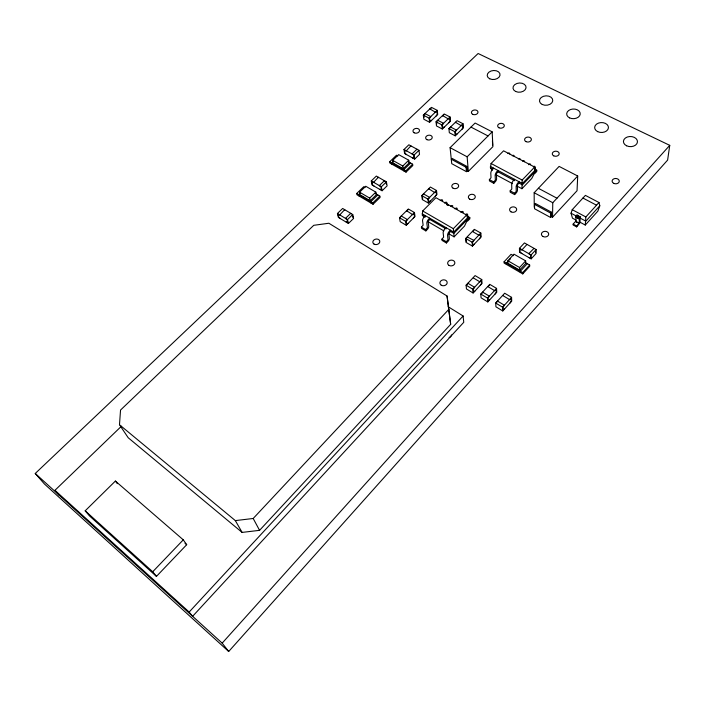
<?xml version="1.0" encoding="UTF-8"?>
<svg xmlns="http://www.w3.org/2000/svg" width="705" height="705" viewBox="0 0 705 705"><rect width="100%" height="100%" fill="white"/><g stroke="black" fill="none" stroke-linecap="round" stroke-linejoin="round"><path stroke-width="1.06" d="M550.552 217.448L550.614 213.077L551.442 212.179L535.351 203.472L534.522 204.353L534.54 208.742L550.552 217.448L551.38 216.558L551.442 212.179M551.38 216.558L552.535 217.184L552.773 202.723L577.703 176.003L559.118 166.406L534.161 192.738L534.24 207.235M576.655 226.895L576.69 226.005L579.131 223.335L575.588 221.423L573.156 224.093L573.121 224.983L576.655 226.895L579.854 222.93L580.197 218.171M578.875 215.836L577.095 214.884L576.293 215.88L575.633 221.335L579.158 223.291L579.395 218.903L580.647 216.787M577.703 176.003L577.051 190.72L552.535 217.184M119.48 424.745L120.546 410.054L313.76 225.309L328.865 223.247L447.058 296.012L450.671 324.353L259.572 530.336L242.115 532.407L128.204 437.743L119.48 424.745L235.347 520.607L242.115 532.407M517.223 186.199L521.938 188.728L522.167 180.057L534.637 167.067L503.573 150.826L491.085 163.489L490.398 167.746L492.187 170.434M669.75 145.345L667.617 160.088L228.693 651.49L44.468 484.018L35.25 473.469L478.122 53.509L669.75 145.345L222.181 643.127L228.693 651.49M579.783 222.093L585.273 225.054L585.855 216.955L598.986 202.511L585.388 195.382L572.24 209.676L571.05 213.218L572.46 218.153L576.117 220.119M424.11 217.36L422.313 215.096L422.692 210.971L435.928 197.7L466.578 215.069L467.864 218.955L464.516 226.085L454.099 236.854L448.512 233.602M598.986 202.511L599.805 205.79L597.814 211.2L585.273 225.054M576.32 221.026L575.994 221.714M534.637 167.067L535.588 171.095L531.764 178.453L521.938 188.728M502.771 310.967L511.707 301.132L511.574 297.343L504.683 293.236L495.703 303.053L495.923 306.816L502.771 310.967L502.595 307.213L511.574 297.343M599.805 205.79L585.855 221.159L580.303 218.18M513.346 255.659L511.037 254.329L504.084 261.802L504.137 263.097L522.749 273.901L522.722 272.615L529.666 265.027L525.454 262.613M496.179 302.974L497.501 301.079L504.392 305.23L503.062 307.133L503.203 310.059L504.568 308.993M522.749 273.901L529.684 266.323L529.666 265.027M519.638 270.094L525.71 263.476L525.666 260.876L513.989 254.188L507.882 260.753L507.988 263.344L519.638 270.094L519.567 267.512L525.666 260.876M531.156 258.858L536.126 253.448L536.117 249.526L524.432 242.934L519.444 248.31L519.532 252.231L531.156 258.858L531.121 254.954L536.117 249.526M527.314 263.679L520.369 271.249L520.405 272.535M487.825 301.916L487.569 298.136L496.549 288.389L489.772 284.353L480.784 294.047L481.074 297.827L487.825 301.916L496.761 292.196L496.549 288.389M481.268 293.976L482.625 292.522M489.349 285.261L488.01 286.706L494.787 290.76L496.126 289.297L496.294 292.258L494.98 294.135M463.106 315.999L463.758 322.3L192.588 616.346L189.151 612.046L463.106 315.999L448.16 306.719M473.108 292.998L482.044 283.401L481.762 279.577L475.082 275.593L466.102 285.173L466.463 288.971L473.108 292.998L472.782 289.209L481.762 279.577M507.785 261.652L506.393 263.141L506.446 264.437M509.177 260.154L510.561 258.656M235.347 520.607L253.192 518.483L448.847 309.336M466.587 285.12L467.9 283.251L474.58 287.279L473.266 289.147L473.522 292.099L474.906 291.068M472.438 246.107L472.112 242.203L480.836 233.073L474.359 229.372L465.635 238.449L465.987 242.361L472.438 246.107L481.118 237.003L480.836 233.073M156.457 576.39L186.684 544.718L183.282 539.845L115.382 481.057L85.19 510.825L89.403 515.831L156.457 576.39L152.712 571.764L85.19 510.825M535.58 169.711L522.361 183.512L490.319 166.38M535.588 171.095L522.387 184.877L519.03 183.08L518.995 181.705L517.893 182.877A3.507 1.384 -61.1 0 0 516.139 186.71L516.236 191.407L514.597 193.267L514.632 194.606L510.209 192.209L510.164 190.861L511.804 188.975L511.689 184.305A3.499 1.392 -61.2 0 1 513.425 180.48L514.527 179.317M534.522 168.988L536.743 170.152L535.218 171.703L535.086 166.988A3.49 1.357 -61.5 0 0 533.306 166.838M152.712 571.764L183.282 539.845M514.632 194.606L516.086 193.091A2.441 0.961 -61 0 0 517.488 190.015L517.382 185.715A1.401 0.555 -61.1 0 1 518.193 183.943L519.03 183.08M473.954 230.262L472.65 231.619L479.127 235.329L480.431 233.963L480.651 237.021L479.382 238.819M446.432 242.996L447.966 241.41A2.467 1.057 -59.5 0 0 449.341 238.316L448.882 234.175A1.419 0.608 -59.7 0 1 449.667 232.386L450.548 231.478L450.407 230.156L449.235 231.381A3.551 1.516 -59.7 0 0 447.543 235.232L448.01 239.779L446.283 241.709L446.432 242.996L442.07 240.431L441.912 239.136L443.639 237.18L443.145 232.668A3.543 1.533 -59.7 0 1 444.829 228.825L446.001 227.6M454.099 236.854L453.341 228.684L466.578 215.069M467.75 217.625L453.72 232.086L422.128 213.765M467.864 218.955L453.861 233.399L450.548 231.478M467.574 216.241L469.759 217.484L468.102 219.123L467.626 214.567A3.525 1.489 -60.2 0 0 465.591 214.567M493.782 183.3L493.712 181.952L495.359 180.092L495.148 175.413A3.463 1.436 -61.4 0 1 496.849 171.606L497.959 170.46L498.021 171.835L497.184 172.681A1.384 0.573 -61.4 0 0 496.399 174.443L496.611 178.744A2.415 0.996 -61.2 0 1 495.236 181.811L493.782 183.3L489.455 180.947L489.376 179.599L491.015 177.748L490.786 173.069A3.463 1.445 -61.4 0 1 492.478 169.262L493.588 168.125M425.873 230.914L427.406 229.354A2.441 1.093 -59.6 0 0 428.737 226.279L428.182 222.119A1.401 0.626 -59.8 0 1 428.948 220.348L429.83 219.458L429.653 218.127L428.481 219.334A3.507 1.569 -59.8 0 0 426.833 223.159L427.415 227.68L425.688 229.618L425.873 230.914L421.599 228.402L421.414 227.107L423.141 225.177L422.533 220.647A3.499 1.577 -59.9 0 1 424.172 216.832L425.344 215.633L425.529 216.955L422.313 215.096M466.419 171.668L467.256 170.83L466.895 166.415L452.134 158.422L451.297 159.251L466.058 167.252L466.419 171.668L451.738 163.675L450.09 147.662L475.108 123.04L492.161 131.835L492.91 146.649L468.314 171.412L467.256 170.83M406.256 225.265L415.033 216.47L414.452 212.531L408.336 208.98L399.515 217.748L400.176 221.67L406.256 225.265L405.622 221.352L399.515 217.748M428.402 203.075L436.977 194.483L436.501 190.482L430.394 187.045L421.766 195.62L422.313 199.594L428.402 203.075L427.882 199.101L436.501 190.482M466.058 167.252L466.895 166.415M405.622 221.352L414.452 212.531M400.035 217.748L401.286 215.994L407.393 219.581L406.142 221.344L406.626 224.393L408.019 223.503M407.966 209.852L406.653 211.165L406.582 210.725L412.76 214.725L414.073 213.412L414.531 216.47L413.289 218.224M422.26 195.629L423.502 193.901L429.609 197.374L428.376 199.118L428.772 202.203L430.068 200.907L430.12 201.348M468.314 171.412L467.142 156.81L492.161 131.835M455.245 135.836L463.352 127.887L463.018 123.754L457.069 120.67L448.918 128.601L449.323 132.716L455.245 135.836L454.866 131.729L463.018 123.754M348.402 223.485L353.602 218.435L352.738 214.531L342.656 208.46L337.431 213.483L338.365 217.378L348.402 223.485L347.503 219.607L337.431 213.483M377.801 194.932L370.768 201.762L371.033 203.075M382.092 190.747L387.115 185.856L386.419 181.881L376.32 176.083L371.271 180.947L372.037 184.922L382.092 190.747L381.37 186.781L371.271 180.947M410.592 163.066L403.798 169.667L404 171.007M414.663 159.092L419.519 154.369L418.981 150.306L408.874 144.789L403.991 149.486L404.599 153.531L414.663 159.092L414.099 155.047L403.991 149.486M379.828 196.122L380.074 197.435L373.06 204.265L372.795 202.961L379.828 196.122L375.016 193.311M412.619 164.194L412.813 165.534L406.027 172.143L405.824 170.813L412.619 164.194L408.733 162.035M449.376 128.662L450.557 127.006L456.505 130.125L455.315 131.791L455.606 134.99L456.831 133.791L456.866 134.241M347.503 219.607L352.738 214.531M370.204 200.74L369.676 198.105L375.844 192.13L365.754 186.252L359.585 192.174L360.14 194.809L370.204 200.74L376.347 194.765L375.844 192.13M381.37 186.781L386.419 181.881M403.207 168.689L402.793 166.001L408.759 160.22L398.651 154.615L392.694 160.343L393.134 163.031L403.207 168.689L409.156 162.917L408.759 160.22M414.099 155.047L418.981 150.306M442.326 129.015L450.442 121.145L450.046 117.012L444.185 113.963L436.034 121.815L436.492 125.931L442.326 129.015L441.894 124.9L450.046 117.012M360.255 193.144L358.695 194.65L358.977 195.955M393.214 161.427L391.707 162.881L391.927 164.221M443.824 114.818L442.608 115.99L442.564 115.532L448.468 119.048L449.684 117.867L449.993 121.084L448.829 122.714M59.299 495.368L54.937 490.319L121.427 426.234M429.592 122.282L437.708 114.492L437.259 110.359L431.469 107.354L423.326 115.126L423.828 119.242L429.592 122.282L429.107 118.167L437.259 110.359M373.06 204.265L356.977 194.783L356.704 193.47L363.727 186.719L365.058 187.504M406.027 172.143L389.935 163.093L389.706 161.762L396.501 155.232L397.832 155.972M528.618 164.723L528.847 164.503A3.481 1.366 -61.6 0 1 530.627 164.662M431.116 108.2L429.9 109.363L429.847 108.905L435.681 112.377L436.897 111.214L437.25 114.43L436.087 116.052M460.938 212.302L461.185 212.073A3.516 1.498 -60.2 0 1 463.229 212.073L463.264 212.302M454.919 208.883L455.157 208.654A3.507 1.516 -60.3 0 1 457.219 208.671L457.254 208.9M444.599 203.031L444.837 202.802A3.49 1.542 -60.4 0 1 446.917 202.837L447.19 205.173M440.29 200.59L440.528 200.361A3.481 1.551 -60.4 0 1 442.617 200.405L442.661 200.634M470.984 127.094L488.036 135.95M582.929 198.052L596.536 205.208M423.326 115.126L429.107 118.167M436.034 121.815L441.894 124.9M448.918 128.601L454.866 131.729M538.364 188.297L556.976 198.211M491.085 163.489L522.167 180.057M572.24 209.676L585.855 216.955M490.398 167.746L492.839 169.059M498.021 171.835L514.562 180.691M576.734 215.272L580.294 217.184M450.09 147.662L467.142 156.81M534.161 192.738L552.773 202.723M576.584 215.457L580.136 217.36M576.434 215.659L579.986 217.563M576.293 215.88L579.845 217.783M571.05 213.218L576.602 216.197M576.161 216.109L579.721 218.012M576.047 216.338L579.607 218.25M575.959 216.567L579.51 218.479M575.888 216.787L579.439 218.7M575.844 216.99L579.395 218.903M575.818 217.175L579.378 219.079M495.518 174.532L512.5 183.661M573.156 224.093L576.69 226.005M489.376 179.599L493.712 181.952M510.164 190.861L514.597 193.267M534.522 204.353L550.614 213.077M392.694 160.343L402.793 166.001M389.706 161.762L405.824 170.813M447.023 204.591L448.45 205.393M519.444 248.31L531.121 254.954M421.766 195.62L427.882 199.101M422.692 210.971L453.341 228.684M507.882 260.753L519.567 267.512M465.635 238.449L472.112 242.203M504.084 261.802L522.722 272.615M429.83 219.458L446.15 228.922M428.032 221.687L443.859 230.896M421.414 227.107L425.688 229.618M441.912 239.136L446.283 241.709M359.585 192.174L369.676 198.105M356.704 193.47L372.795 202.961M482.59 292.099L489.376 296.179L488.054 298.074L488.248 301.009L489.623 299.96M466.102 285.173L472.782 289.209M480.784 294.047L487.569 298.136M495.703 303.053L502.595 307.213M185.018 543.273L186.684 544.718M54.937 490.319L189.151 612.046M35.25 473.469L222.181 643.127M115.382 481.057L117.33 483.665M253.192 518.483L259.572 530.336M340.365 218.594L338.761 217.255L338.03 214.223L339.537 215.14L344.666 209.667L344.763 210.108M346.384 222.26L346.287 221.828L347.794 222.754L347.098 219.731L345.476 218.374L350.711 213.315L350.808 213.747M352.324 214.664L353.002 217.695M374.038 186.076L372.451 184.772L371.861 181.678L373.368 182.551L378.338 177.237L378.418 177.686M380.074 189.575L379.986 189.134L381.502 190.015L380.938 186.931L379.334 185.609L384.392 180.718L385.988 182.031L386.358 184.093M406.6 154.642L405.031 153.364L404.564 150.209L406.071 151.046L410.892 145.882L410.953 146.34M412.637 157.973L412.575 157.532L414.091 158.369L413.65 155.215L412.064 153.928L416.955 149.196L417.016 149.654M422.401 196.669L422.683 198.731M450.671 324.353L447.058 296.012M428.728 189.196L428.675 188.755L434.844 192.65L436.131 191.363L436.501 194.465L435.267 196.193M423.793 115.197L424.049 117.33M425.018 114.025L424.956 113.567L430.746 116.607L429.574 118.237L429.944 121.436L431.169 120.264L431.222 120.722M436.73 124.018L436.492 121.886L437.673 120.238L443.533 123.322L442.352 124.97L442.687 128.169L443.912 126.979L443.956 127.438M509.768 153.981L509.741 153.743A3.446 1.419 -61.8 0 0 507.908 153.549M514.121 156.263L514.104 156.016A3.454 1.41 -61.8 0 0 512.279 155.831M466.111 238.431L466.384 241.471M455.492 122.705L455.448 122.247L461.431 125.807L462.647 124.618L462.912 127.825L461.74 129.473M467.424 237.065L473.866 240.37L472.588 242.176L472.835 245.217L474.174 244.282M473.328 277.929L480.008 281.921L481.348 280.484L481.568 283.454L480.264 285.313M469.759 217.484L469.874 218.797L468.367 220.348A2.45 1.031 -60.1 0 1 466.728 220.365M524.555 161.718L524.538 161.471A3.472 1.384 -61.6 0 0 522.74 161.304M492.434 140.797L492.663 145.283M502.912 295.615L509.794 299.731L511.143 298.25L511.248 301.202L509.926 303.088M521.85 253.544L520.105 252.126L520.034 249.076L521.779 250.072L526.767 244.679M528.821 257.528L530.574 258.092L530.539 255.051L528.776 253.615L533.773 248.636M535.527 249.632L535.544 252.681M536.743 170.152L536.743 171.509L535.324 172.989A2.423 0.934 -61.5 0 1 534.011 173.377M451.482 334.937A3.789 3.164 -7 0 1 449.111 337.501M450.803 206.186A3.499 1.525 -60.3 0 1 452.866 206.204M518.325 158.995A3.463 1.392 -61.7 0 1 520.07 158.925M511.01 211.844A3.551 2.732 -3.5 0 0 516.659 209.834A3.551 2.732 -3.5 0 0 511.724 207.129A3.551 2.732 -3.5 0 0 511.01 211.844M553.733 155.84A3.463 2.547 -2 0 0 559.188 153.919A3.463 2.547 -2 0 0 554.306 151.434A3.463 2.547 -2 0 0 553.733 155.84M374.029 244.089A3.525 2.758 -11.5 0 0 379.748 242.062A3.525 2.758 -11.5 0 0 375.157 239.277A3.525 2.758 -11.5 0 0 374.029 244.089M498.964 127.781A3.349 2.423 -4.9 0 0 504.295 125.922A3.349 2.423 -4.9 0 0 499.678 123.578A3.349 2.423 -4.9 0 0 498.964 127.781M453.095 188.209A3.454 2.608 -6.8 0 0 458.638 186.261A3.454 2.608 -6.8 0 0 453.967 183.679A3.454 2.608 -6.8 0 0 453.095 188.209M441.26 285.217A3.666 2.961 -7.4 0 0 447.155 283.093A3.666 2.961 -7.4 0 0 442.22 280.096A3.666 2.961 -7.4 0 0 441.26 285.217M414.152 132.796A3.296 2.397 -8.8 0 0 419.475 130.963A3.296 2.397 -8.8 0 0 415.095 128.618A3.296 2.397 -8.8 0 0 414.152 132.796M525.965 141.617A3.402 2.485 -3.5 0 0 531.359 139.731A3.402 2.485 -3.5 0 0 526.617 137.316A3.402 2.485 -3.5 0 0 525.965 141.617M426.851 139.634A3.322 2.423 -8.2 0 0 432.2 137.783A3.322 2.423 -8.2 0 0 427.768 135.413A3.322 2.423 -8.2 0 0 426.851 139.634M472.694 114.316A3.296 2.362 -6.2 0 0 477.964 112.492A3.296 2.362 -6.2 0 0 473.469 110.209A3.296 2.362 -6.2 0 0 472.694 114.316M542.929 236.466A3.64 2.829 -1.3 0 0 548.684 234.404A3.64 2.829 -1.3 0 0 543.564 231.575A3.64 2.829 -1.3 0 0 542.929 236.466M469.68 199.136A3.49 2.661 -5.9 0 0 475.267 197.162A3.49 2.661 -5.9 0 0 470.517 194.527A3.49 2.661 -5.9 0 0 469.68 199.136M613.694 183.335A3.587 2.67 1.3 0 0 619.272 181.344A3.587 2.67 1.3 0 0 614.108 178.726A3.587 2.67 1.3 0 0 613.694 183.335M448.997 265.38A3.622 2.89 -6.9 0 0 454.822 263.291A3.622 2.89 -6.9 0 0 449.922 260.374A3.622 2.89 -6.9 0 0 448.997 265.38M626.595 145.785A7.024 5.076 1.1 0 0 637.461 141.925A7.024 5.076 1.1 0 0 627.283 137.017A7.024 5.076 1.1 0 0 626.595 145.785M597.69 131.641A6.891 4.953 -0.4 0 0 608.433 127.852A6.891 4.953 -0.4 0 0 598.545 123.075A6.891 4.953 -0.4 0 0 597.69 131.641M569.587 117.885A6.777 4.838 -1.8 0 0 580.206 114.157A6.777 4.838 -1.8 0 0 570.583 109.513A6.777 4.838 -1.8 0 0 569.587 117.885M542.251 104.499A6.662 4.724 -3.1 0 0 552.746 100.841A6.662 4.724 -3.1 0 0 543.388 96.321A6.662 4.724 -3.1 0 0 542.251 104.499M515.637 91.474A6.548 4.609 -4.4 0 0 526.027 87.878A6.548 4.609 -4.4 0 0 516.915 83.472A6.548 4.609 -4.4 0 0 515.637 91.474M489.737 78.801A6.451 4.503 -5.6 0 0 500.012 75.259A6.451 4.503 -5.6 0 0 491.138 70.976A6.451 4.503 -5.6 0 0 489.737 78.801"/></g></svg>
